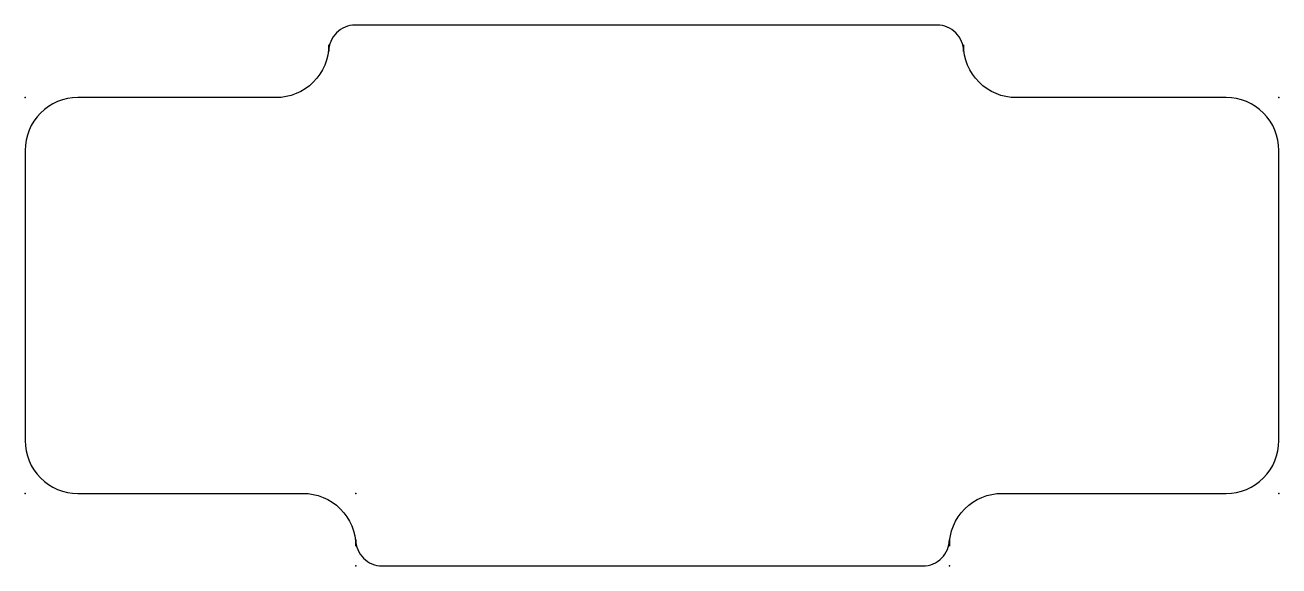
# Model space of a CAD drawing. Header units: millimetres. Extents: x -35 to 60, y -104 to -63.
import ezdxf

# ---------------------------------------------------------------- set-up
doc = ezdxf.new("R2010")
doc.units = ezdxf.units.MM
doc.layers.get('0').update_dxf_attribs({"linetype": 'CONTINUOUS'})

msp = doc.modelspace()

# ---------------------------------------------------------------- linework, layer by layer
msp.add_lwpolyline([(-35.018, -72.5), (-35.018, -94.5, 0.414214), (-31.018, -98.5), (-20.018, -98.5), (-13.957, -98.5, -0.414214), (-9.957, -102.5), (-9.957, -102, 0.414214), (-7.957, -104), (33.043, -104, 0.414214), (35.043, -102), (35.043, -102.5, -0.414214), (39.043, -98.5), (45.022, -98.5), (56.022, -98.5, 0.414214), (60.022, -94.5), (60.022, -72.5, 0.414214), (56.022, -68.5), (45, -68.5), (40.117, -68.5, -0.414214), (36.117, -64.5), (36.117, -65, 0.414214), (34.117, -63), (-10, -63, 0.414214), (-12, -65), (-12, -64.5, -0.414214), (-16, -68.5), (-20, -68.5), (-31.018, -68.5, 0.414214)], format="xyb", close=True)
for p in [(-35.018, -68.5), (60.022, -68.5), (-35.018, -98.5), (-9.957, -98.5), (60.022, -98.5), (-9.957, -104), (35.043, -104)]:
    msp.add_point(p)

doc.saveas('drawing.dxf')
